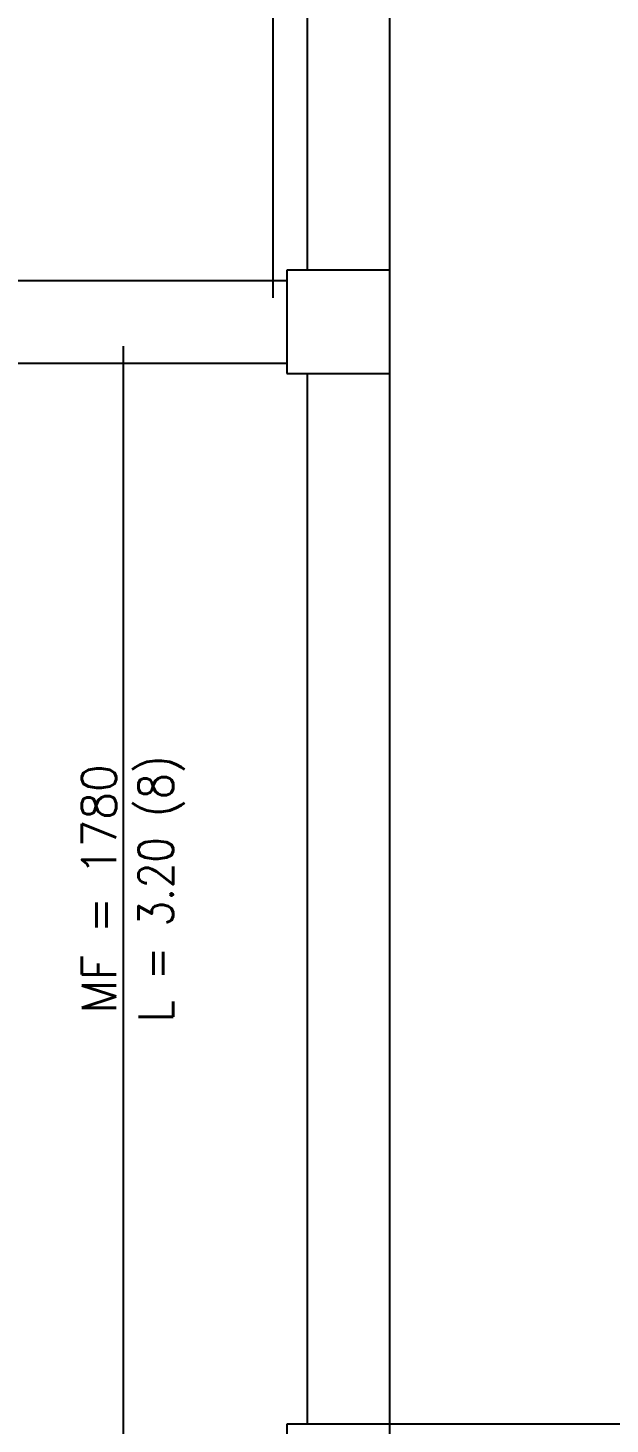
# Model space of a CAD drawing. Header units: millimetres. Extents: x 811 to 853.1, y 350.8 to 380.5.
# Drawn here: x 820.356 to 822.049, y 358.287 to 362.344 of the extents above; entities that cross this region are included whole.
import ezdxf
from ezdxf.enums import TextEntityAlignment as Align

# ---------------------------------------------------------------- set-up
doc = ezdxf.new("R2010")
doc.units = ezdxf.units.MM
doc.linetypes.add('CYPELINEA', pattern=[0])
for name, color, linetype in [('PA_NERV_UNI', 7, 'CYPELINEA'), ('PILAR_RECT', 2, 'CYPELINEA'), ('UNI_LONGIT', 3, 'CYPELINEA'), ('UNI_MOMENTOS', 3, 'CYPELINEA'), ('VIGAS', 5, 'CYPELINEA')]:
    doc.layers.add(name, color=color, linetype=linetype)
doc.styles.get("Standard").update_dxf_attribs({"font": 'romans.shx'})

# ---------------------------------------------------------------- blocks, each defined once
blk = doc.blocks.new('A$C360A4587')
at = {"layer": 'PILAR_RECT'}
for p, q in [((7.1, 7.7405), (7.1, 7.4405)), ((7.4, 7.7405), (7.1, 7.7405)), ((7.4, 7.4405), (7.4, 7.7405)), ((7.1, 7.4405), (7.4, 7.4405)), ((7.1, 4.388), (7.1, 4.088)), ((7.4, 4.388), (7.1, 4.388)), ((7.4, 4.088), (7.4, 4.388))]:
    blk.add_line(p, q, dxfattribs=at)

msp = doc.modelspace()

# ---------------------------------------------------------------- linework, layer by layer
at = {"layer": 'PA_NERV_UNI'}
for p, q in [((821.0688, 364.7399), (821.0688, 361.5599)), ((820.6332, 361.4199), (820.6332, 358.2074))]:
    msp.add_line(p, q, dxfattribs=at)
at = {"layer": 'VIGAS'}
for p, q in [((821.4088, 361.4899), (821.4088, 364.8099)), ((821.1688, 361.6399), (821.1688, 364.6599)), ((814.3088, 361.6099), (821.1088, 361.6099)), ((821.4088, 358.2877), (821.4088, 361.4899)), ((814.3088, 361.3699), (821.1088, 361.3699)), ((821.1688, 358.2874), (821.1688, 361.3399)), ((821.4088, 358.2877), (824.4832, 358.2877))]:
    msp.add_line(p, q, dxfattribs=at)

# ---------------------------------------------------------------- block references
at = {"layer": 'PILAR_RECT'}
msp.add_blockref('A$C360A4587', (814.0088, 353.8994), dxfattribs=at)

# ---------------------------------------------------------------- texts
at = {"layer": 'UNI_LONGIT', "width": 0.738818}
msp.add_text('L = 3.20 (8)', height=0.1, rotation=90, dxfattribs=at).set_placement((820.7782, 359.4557), (820.7782, 360.2297), align=Align.FIT)
at = {"layer": 'UNI_MOMENTOS', "width": 0.811925}
msp.add_text('MF = 1780', height=0.1, rotation=90, dxfattribs=at).set_placement((820.6132, 359.4812), (820.6132, 360.2042), align=Align.FIT)

doc.saveas('drawing.dxf')
